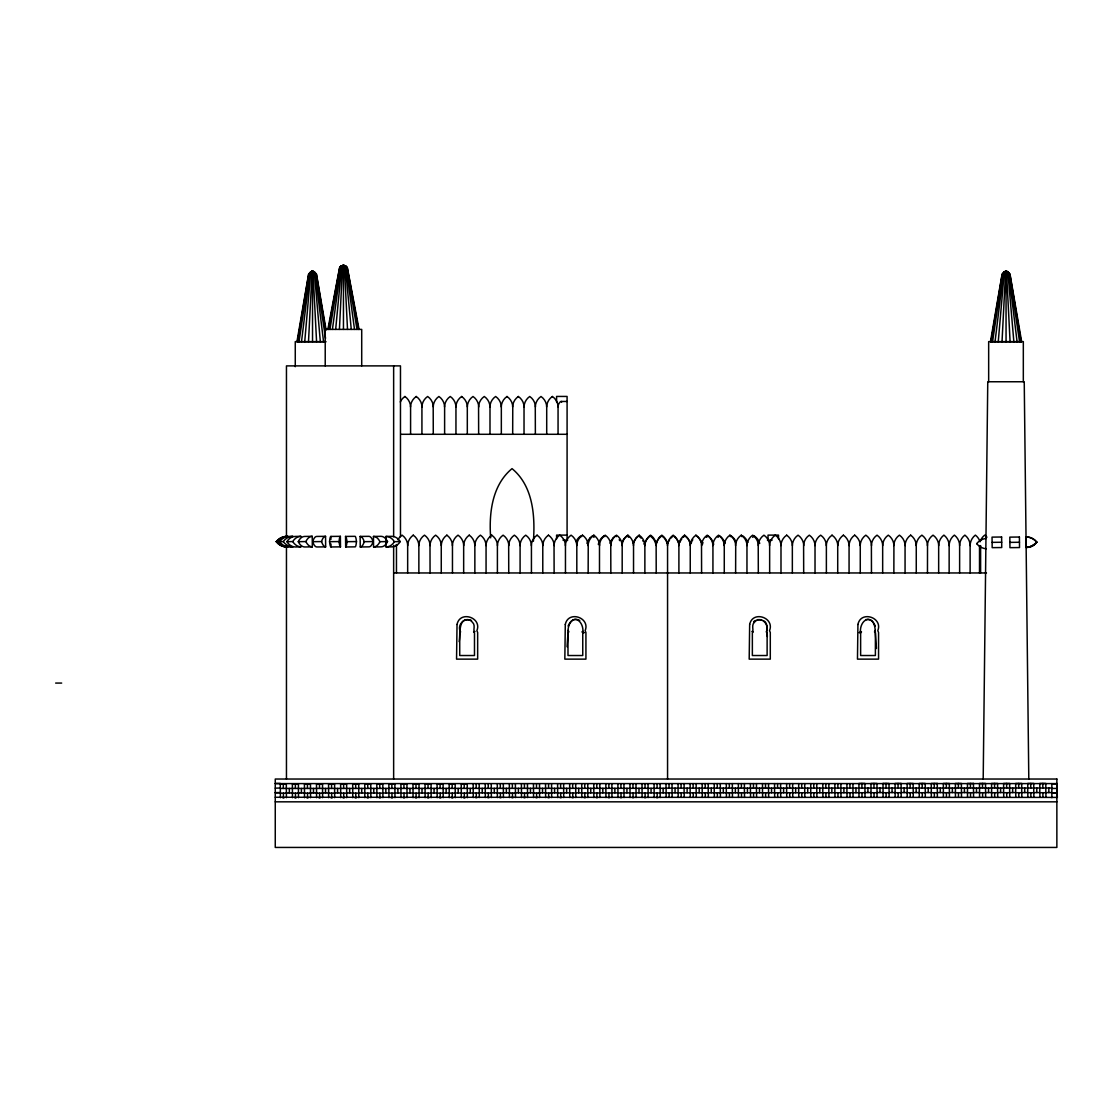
<?xml version="1.0" encoding="UTF-8"?>
<svg xmlns="http://www.w3.org/2000/svg" width="1113" height="1113" viewBox="0 0 1113 1113"><rect width="100%" height="100%" fill="white"/><g stroke="black" fill="none" stroke-linecap="round" stroke-linejoin="round"><path stroke-width="1.5" d="M983.196 779.03L987.76 381.759L1024.238 381.759L1028.802 779.03M308.496 341.747L312.071 271.85A3.715 0.96 90 0 1 312.878 271.85M1002.02 341.747L1005.582 271.85A3.715 0.96 -90 0 1 1006.055 271.516A3.715 3.715 0 0 1 1007.863 271.85L1010.02 274.188L1021.664 341.747L990.445 341.747L1002.09 274.188L1004.246 271.85A3.715 3.589 -90 0 1 1006.055 271.516A3.715 3.589 -90 0 1 1007.808 271.85L1009.881 274.188L1021.122 341.747M339.423 329.406L342.442 267.996A4.035 1.043 -90 0 1 343.458 265.562A4.035 4.035 0 0 1 347.423 267.996L359.068 329.406M459.14 641.631C460.768 633.52 457.387 615.837 471.495 620.442M567.06 646.792L567.992 633.019C567.477 627.217 570.51 615.753 579.762 620.442M304.725 341.747L310.555 274.188L311.626 271.85A3.715 1.864 90 0 1 312.53 271.516A3.715 3.715 0 0 1 314.353 271.85L316.495 274.188L326.095 329.921M998.25 341.747L1004.079 274.188L1005.15 271.85A3.715 1.864 -90 0 1 1006.055 271.516A3.715 3.589 90 0 1 1007.808 271.85M335.667 329.406L341.482 267.996A4.035 2.017 -90 0 1 343.458 265.562A4.035 3.909 -90 0 1 347.284 267.996L358.539 329.406M865.608 619.663C874.595 617.562 875.18 627.941 875.388 633.019L875.388 655.529L860.627 655.529L860.627 633.019C858.916 622.89 868.947 612.233 875.305 626.007M301.498 341.747L309.734 274.188L311.25 271.85A3.715 2.629 -90 0 1 312.53 271.516A3.715 3.589 -90 0 1 314.283 271.85L316.356 274.188L325.636 329.921M995.022 341.747L1003.258 274.188L1004.775 271.85A3.715 2.629 -90 0 1 1006.055 271.516A3.715 3.214 -90 0 1 1007.627 271.85L1009.477 274.188L1019.564 341.747M332.425 329.406L340.661 267.996A4.035 2.852 90 0 1 343.458 265.562A4.035 2.017 90 0 1 344.891 266.522M299.021 341.747L309.108 274.188L310.958 271.85A3.715 3.214 -90 0 1 312.53 271.516A3.715 3.589 90 0 1 314.283 271.85M992.546 341.747L1002.618 274.188L1004.483 271.85A3.715 3.214 -90 0 1 1006.055 271.516A3.715 3.214 90 0 1 1007.627 271.85M329.949 329.406L340.035 267.996A4.035 3.506 -90 0 1 343.458 265.562A4.035 3.506 -90 0 1 346.894 267.996L356.981 329.406M297.463 341.747L308.704 274.188L310.722 271.85A3.715 3.589 -90 0 1 312.53 271.516A3.715 3.214 90 0 1 314.103 271.85L315.967 274.188L325.539 338.366M990.987 341.747L1002.229 274.188L1004.302 271.85A3.715 3.589 90 0 1 1006.055 271.516A3.715 2.629 -90 0 1 1007.335 271.85L1008.851 274.188L1017.087 341.747M328.391 329.406L339.646 267.996A4.035 3.909 90 0 1 343.458 265.562A4.035 3.506 90 0 1 346.894 267.996M327.862 329.406L339.507 267.996A4.035 4.035 0 0 1 343.458 265.562A4.035 2.852 -90 0 1 346.06 267.454M459.725 633.019L459.725 655.529L474.486 655.529L474.486 633.019C472.719 630.055 475.974 625.2 472.26 622.084C466.347 614.905 455.968 624.95 460.629 631.947M567.992 633.019L567.992 655.529L582.753 655.529L582.753 633.019C584.464 622.89 574.433 612.233 568.075 626.007M766.217 631.947C770.335 624.922 760.61 614.905 754.586 622.084C750.872 625.2 754.127 630.055 752.36 633.019L752.36 655.529L767.121 655.529L767.121 633.019C765.674 629.582 768.986 623.377 763.448 620.72M874.484 631.947L875.166 630.403M672.475 536.633L671.668 537.329A12.73 12.73 0 0 0 670.944 538.094M683.243 537.329L684.05 536.633M706.379 537.329L708.049 535.979A14.135 14.135 0 0 1 710.456 538.08A12.73 12.73 0 0 1 713.67 544.452M717.941 537.329L718.748 536.633M752.652 537.329L754.308 535.979A14.135 14.135 0 0 1 756.729 538.08A12.73 12.73 0 0 1 759.706 543.464M753.626 621.736L755.351 620.442M730.323 536.633L731.185 535.979A14.135 14.135 0 0 1 733.592 538.08A12.73 12.73 0 0 1 736.263 542.49M741.884 536.633L742.747 535.979A14.135 14.135 0 0 1 745.154 538.08A12.73 12.73 0 0 1 747.825 542.49M323.563 341.747L315.327 274.188L313.81 271.85A3.715 2.629 90 0 0 312.53 271.516A3.715 3.589 90 0 0 310.777 271.85L308.579 274.188L296.934 341.747L326.053 341.747M473.582 631.947L475.028 631.447M581.862 631.947L583.295 631.447M582.753 633.019L584.408 632.615M757.341 619.663L761.529 619.802M276.274 541.683L277.513 541.572A13.342 13.231 84.9 0 1 287.961 536.327L286.723 536.438A13.342 13.231 84.9 0 0 276.274 541.683A13.342 13.231 84.9 0 0 286.723 546.97L287.961 546.859A13.342 13.231 84.9 0 1 277.513 541.572M279.627 541.683L283.286 541.572A13.342 12.326 88.3 0 1 293.011 536.327L289.338 536.438A13.342 12.326 88.3 0 0 279.627 541.683A13.342 12.326 88.3 0 0 289.38 546.97L293.039 546.859A13.342 12.326 88.3 0 1 283.286 541.572M386.002 536.438L391.832 536.327A13.342 10.587 88.9 0 1 400.221 541.572A13.342 10.587 88.9 0 1 391.915 546.859L386.086 546.97L386.002 536.438A13.342 10.587 88.9 0 1 394.392 541.683L400.221 541.572M286.904 541.683L292.733 541.572A13.342 10.587 88.9 0 1 301.067 536.327L295.237 536.438A13.342 10.587 88.9 0 0 286.904 541.683A13.342 10.587 88.9 0 0 295.293 546.97L301.122 546.859A13.342 10.587 88.9 0 1 292.733 541.572M312.238 536.327L304.642 536.438A13.342 8.125 89.2 0 0 298.27 541.683A13.342 8.125 89.2 0 0 304.725 546.97L312.322 546.859L312.238 536.327A13.342 8.125 89.2 0 0 305.866 541.572L298.27 541.683M373.453 536.438L381.049 536.327A13.342 8.125 89.2 0 1 387.519 541.572A13.342 8.125 89.2 0 1 381.161 546.859L373.565 546.97L373.453 536.438A13.342 8.125 89.2 0 1 379.923 541.683L387.519 541.572M325.553 536.327L316.704 536.438A13.342 5.106 89.3 0 0 312.725 541.683A13.342 5.106 89.3 0 0 316.802 546.97L325.65 546.859L325.553 536.327A13.342 5.106 89.3 0 0 321.574 541.572L312.725 541.683M330.881 536.438L340.369 536.327L340.495 546.859L331.006 546.97A13.342 1.739 89.3 0 1 329.559 541.683A13.342 1.739 89.3 0 1 330.881 536.438L330.909 539.443M345.545 536.438L355.033 536.327A13.342 1.739 89.3 0 1 356.48 541.572A13.342 1.739 89.3 0 1 355.158 546.859L345.67 546.97L345.545 536.438A13.342 1.739 89.3 0 1 346.978 541.683A13.342 1.739 89.3 0 1 345.67 546.97M360.125 536.438L368.973 536.327A13.342 5.106 89.3 0 1 373.064 541.572A13.342 5.106 89.3 0 1 369.099 546.859L360.25 546.97L360.125 536.438A13.342 5.106 89.3 0 1 364.215 541.683L373.064 541.572M329.559 541.683L339.062 541.572A13.342 1.739 89.3 0 1 340.369 536.327M346.978 541.683L356.48 541.572M992.1 542.365L1001.686 542.254M1009.894 542.379L1019.466 542.268M324.843 341.621L295.265 341.621L295.265 366.706M567.087 401.459L560.785 401.459A6.928 6.928 0 0 0 558.058 406.927L558.058 434.293M400.652 434.293L567.087 434.293M567.087 535.116L556.597 535.116L556.597 538.859M562.983 540.125L567.713 540.125M767.4 540.125L772.13 540.125M286.89 546.97A13.342 13.231 90 0 1 276.455 541.697L277.694 541.697M393.696 572.958L986.48 572.958M55.65 683.076L61.674 683.076M275.259 783.455L280.281 783.455L280.406 797.687M883.026 783.455L889.009 783.455L889.134 797.27M901.071 783.455L895.089 783.455L895.158 797.27M937.257 783.455L931.275 783.455L931.344 797.27M973.43 783.455L967.461 783.455L967.531 797.27M1056.71 783.455L1057.35 797.409L275.259 797.27M275.259 783.594L1057.35 783.594M280.337 783.872L286.305 783.872L286.431 797.687M322.492 783.872L316.509 783.872L316.579 797.687M358.664 783.872L352.696 783.872L352.765 797.687M394.851 783.872L388.868 783.872L388.938 797.687M437.117 783.872L443.099 783.872L443.211 797.687M1051.855 783.872L1056.863 783.872M275.259 788.157L280.281 788.018M1051.855 788.018L666.019 788.157L666.019 783.594M280.309 788.435L666.144 788.296L666.117 797.409M1051.855 788.435L1056.863 788.435M275.259 792.581L280.281 792.581M864.912 792.581L870.95 792.581M876.974 792.581L883.012 792.581M889.037 792.581L895.061 792.581M901.099 792.581L907.123 792.581M913.161 792.581L919.185 792.581M925.223 792.581L931.247 792.581M937.271 792.581L943.309 792.581M949.333 792.581L955.371 792.581M961.395 792.581L967.434 792.581M973.458 792.581L979.482 792.581M985.52 792.581L991.544 792.581M1051.855 792.581L1045.817 792.581L1045.817 783.455L1039.82 783.455L1039.792 792.581L1033.754 792.581L1033.754 783.455L1027.758 783.455L1027.73 792.581L1021.706 792.581L1021.706 783.455L1015.696 783.455L1015.668 792.581L1009.644 792.581L1009.644 783.455L1003.634 783.455L1003.606 792.581L997.582 792.581L997.582 783.455L991.572 783.455L991.641 797.27M275.259 792.859L280.281 792.72M479.202 792.859L485.24 792.859M491.264 792.859L497.288 792.859M503.326 792.859L509.351 792.859M515.389 792.859L521.413 792.859M527.451 792.859L533.475 792.859M539.499 792.859L545.537 792.859M551.561 792.859L557.599 792.859M563.623 792.859L569.661 792.859M575.685 792.859L581.723 792.859M587.747 792.859L593.772 792.859M599.81 792.859L605.834 792.859M611.872 792.859L617.896 792.859M623.934 792.859L629.958 792.859M635.982 792.859L642.02 792.859M648.044 792.859L654.082 792.859M660.106 792.859L865.01 792.72M871.048 792.72L877.072 792.72M883.096 792.72L889.134 792.72M895.158 792.72L901.196 792.72M907.22 792.72L913.258 792.72M919.282 792.72L925.306 792.72M931.344 792.72L937.369 792.72M943.407 792.72L949.431 792.72M955.469 792.72L961.493 792.72M967.531 792.72L973.555 792.72M979.579 792.72L985.617 792.72M991.641 792.72L997.679 792.72L997.679 797.27M286.333 792.999L292.371 792.999M298.395 792.999L304.419 792.999M310.457 792.999L316.482 792.999M322.52 792.999L328.544 792.999M334.582 792.999L340.606 792.999M346.63 792.999L352.668 792.999M358.692 792.999L364.73 792.999M370.754 792.999L376.792 792.999M382.816 792.999L388.854 792.999M394.878 792.999L400.903 792.999M406.941 792.999L412.965 792.999M419.003 792.999L425.027 792.999M431.065 792.999L437.089 792.999M443.113 792.999L449.151 792.999M455.175 792.999L461.213 792.999M467.237 792.999L479.3 792.999M485.324 792.999L491.362 792.999M497.386 792.999L503.424 792.999M509.448 792.999L515.486 792.999M521.51 792.999L527.548 792.999M533.572 792.999L539.596 792.999M545.634 792.999L551.658 792.999M557.696 792.999L563.721 792.999M569.759 792.999L575.783 792.999M581.807 792.999L587.845 792.999M593.869 792.999L599.907 792.999M605.931 792.999L611.969 792.999M617.993 792.999L624.017 792.999M630.055 792.999L636.08 792.999M642.118 792.999L648.142 792.999M654.18 792.999L660.204 792.999M1051.855 792.999L1056.863 792.999M280.406 793.138L286.431 793.138M292.455 793.138L298.493 793.138M304.517 793.138L310.555 793.138M316.579 793.138L322.617 793.138M328.641 793.138L334.679 793.138M340.703 793.138L346.727 793.138M352.765 793.138L358.789 793.138M364.827 793.138L370.852 793.138M376.89 793.138L382.914 793.138M388.938 793.138L394.976 793.138M401 793.138L407.038 793.138M413.062 793.138L419.1 793.138M425.124 793.138L431.148 793.138M437.186 793.138L443.211 793.138M449.249 793.138L455.273 793.138M461.311 793.138L467.335 793.138M1051.855 793.138L1056.863 793.138M282.549 797.687L284.288 797.687M294.611 797.687L296.35 797.687M306.673 797.687L308.412 797.687M318.721 797.687L320.461 797.687M330.784 797.687L332.523 797.687M342.846 797.687L344.585 797.687M354.908 797.687L356.647 797.687M366.97 797.687L368.709 797.687M379.032 797.687L380.771 797.687M391.094 797.687L392.833 797.687M403.156 797.687L404.882 797.687M415.205 797.687L416.944 797.687M427.267 797.687L429.006 797.687M439.329 797.687L441.068 797.687M451.391 797.687L453.13 797.687M463.453 797.687L465.192 797.687M475.418 797.548L477.157 797.548M487.48 797.548L489.219 797.548M499.542 797.548L501.281 797.548M511.59 797.548L513.33 797.548M523.653 797.548L525.392 797.548M535.715 797.548L537.454 797.548M547.777 797.548L549.516 797.548M559.839 797.548L561.578 797.548M571.901 797.548L573.64 797.548M583.963 797.548L585.702 797.548M596.025 797.548L597.751 797.548M608.074 797.548L609.813 797.548M620.136 797.548L621.875 797.548M632.198 797.548L633.937 797.548M644.26 797.548L645.999 797.548M656.322 797.548L658.061 797.548M275.259 801.833L1056.863 801.833M858.986 632.615L860.627 633.019M860.085 631.447L861.532 631.947M751.818 631.447L753.264 631.947M616.365 536.633L615.503 535.979A14.135 14.135 0 0 0 613.096 538.08M604.804 536.633L603.942 535.979A14.135 14.135 0 0 0 601.521 538.08A12.73 12.73 0 0 0 598.321 544.452M581.668 536.633L580.805 535.979A14.135 14.135 0 0 0 578.384 538.08A12.73 12.73 0 0 0 576.103 541.544M662.638 536.633L663.445 537.329M639.502 536.633L640.309 537.329A12.73 12.73 0 0 1 641.032 538.094M627.941 536.633L628.734 537.329M594.036 537.329L592.366 535.979A14.135 14.135 0 0 0 589.96 538.08M313.003 271.85L316.579 341.747M568.228 630.403L568.896 631.947M354.504 329.406L346.268 267.996A4.035 2.852 90 0 0 343.458 265.562A4.035 3.506 90 0 0 340.286 267.454M351.263 329.406L345.447 267.996A4.035 2.017 -90 0 0 343.458 265.562A4.035 3.909 -90 0 0 339.646 267.996M1013.86 341.747L1008.03 274.188L1006.959 271.85A3.715 1.864 -90 0 0 1006.055 271.516A3.715 3.715 0 0 0 1004.246 271.85M320.335 341.747L314.52 274.188L313.435 271.85A3.715 1.864 90 0 0 312.53 271.516A3.715 3.715 0 0 0 310.722 271.85M875.388 633.019L876.446 648.517M767.121 633.019L767.358 636.455M347.506 329.406L344.487 267.996A4.035 1.043 -90 0 0 343.458 265.562A4.035 2.017 90 0 0 342.025 266.522M1010.089 341.747L1006.528 271.85A3.715 0.96 -90 0 0 1006.055 271.516L1006.055 341.747M330.964 543.965L331.006 546.97M1026.269 547.457L1026.269 547.346A13.342 13.342 0 0 0 1036.662 541.975L1036.662 542.198A13.342 13.342 0 0 1 1026.13 547.471L1026.242 536.925A13.342 13.342 0 0 1 1036.787 542.073A13.342 13.342 0 0 1 1026.269 547.346L1026.13 547.471A13.342 13.342 0 0 0 1036.787 542.184M1051.855 783.594L1051.855 797.687M1048.836 788.018L1048.836 792.581M1045.914 797.27L1045.914 792.72L1039.89 792.72L1039.89 797.27M1042.895 792.72L1042.895 797.27M1042.811 783.455L1042.811 788.018M1036.773 788.018L1036.773 792.581M1033.852 797.27L1033.852 792.72L1027.828 792.72L1027.828 797.27M1030.847 792.72L1030.847 797.27M1030.749 783.455L1030.749 788.018M1026.116 536.716L1026.116 536.939A13.342 13.342 0 0 1 1036.662 542.198M1024.711 788.018L1024.711 792.581M1023.32 381.759L1023.32 341.621L988.664 341.621L988.664 381.759M1021.79 797.27L1021.79 792.72L1015.766 792.72L1015.766 797.27M1018.785 792.72L1018.785 797.27M1018.687 783.455L1018.687 788.018M1012.649 788.018L1012.649 792.581M1009.741 797.27L1009.741 792.72L1003.703 792.72L1003.703 797.27M1006.722 792.72L1006.722 797.27M1006.625 783.455L1006.625 788.018M1000.601 788.018L1000.601 792.581M994.66 792.72L994.66 797.27M994.563 783.455L994.563 788.018M988.539 788.018L988.539 792.581M985.617 797.27L985.52 783.455L979.51 783.455L979.579 797.27M982.501 783.455L982.501 788.018M982.598 792.72L982.598 797.27M980.609 545.607L980.609 572.958M979.51 545.607L979.51 572.958M976.477 788.018L976.477 792.581M973.458 783.455L973.555 797.27M970.439 783.455L970.439 788.018M970.536 792.72L970.536 797.27M979.969 541.614A13.286 13.286 0 0 0 975.364 535.116A13.286 13.286 0 0 0 970.119 545.607L970.119 572.958M964.415 788.018L964.415 792.581M961.493 797.27L961.395 783.455L955.399 783.455L955.469 797.27M949.139 572.958L949.139 545.607A13.286 13.286 0 0 1 954.384 535.116A13.286 13.286 0 0 1 959.629 545.607L959.629 572.958M958.376 783.455L958.376 788.018M958.474 792.72L958.474 797.27M952.352 788.018L952.352 792.581M949.431 797.27L949.333 783.455L943.337 783.455L943.407 797.27M946.328 783.455L946.328 788.018M946.426 792.72L946.426 797.27M940.29 788.018L940.29 792.581M938.662 572.958L938.662 545.607A13.286 13.286 0 0 1 943.907 535.116A13.286 13.286 0 0 1 949.139 545.607M937.271 783.455L937.369 797.27M934.266 783.455L934.266 788.018M934.364 792.72L934.364 797.27M928.228 788.018L928.228 792.581M916.194 545.593A13.064 13.064 0 0 1 921.884 535.158A13.064 13.064 0 0 1 927.519 545.593L927.463 572.958M925.306 797.27L925.223 783.455L919.213 783.455L919.282 797.27M922.204 783.455L922.204 788.018M922.301 792.72L922.301 797.27M916.263 572.958L916.263 545.607A13.064 13.064 0 0 0 910.629 535.158M916.166 788.018L916.166 792.581M913.258 797.27L913.161 783.455L907.151 783.455L907.22 797.27M910.142 783.455L910.142 788.018M910.239 792.72L910.239 797.27M905.064 572.958L905.064 545.607A13.064 13.064 0 0 1 910.684 535.158M904.118 788.018L904.118 792.581M901.099 783.455L901.196 797.27M898.08 783.455L898.08 788.018M898.177 792.72L898.177 797.27M882.665 572.958L882.665 545.607A13.064 13.064 0 0 1 888.285 535.158A13.064 13.064 0 0 1 893.92 545.593L893.864 572.958M892.056 788.018L892.056 792.581M886.018 783.455L886.018 788.018M886.115 792.72L886.115 797.27M883.012 783.455L883.096 797.27M879.993 788.018L879.993 792.581M877.072 797.27L876.974 783.455L870.978 783.455L871.048 797.27M873.955 783.455L873.955 788.018M874.053 792.72L874.053 797.27M882.72 545.593A13.064 13.064 0 0 0 877.03 535.158A13.064 13.064 0 0 0 871.396 545.593L871.465 572.958M867.931 788.018L867.931 792.581M865.01 797.27L864.912 783.455L858.916 783.455L858.986 797.27M861.907 783.455L861.907 788.018M861.991 792.72L861.991 797.27M860.266 572.958L860.266 545.607A13.064 13.064 0 0 0 854.631 535.158M855.967 788.157L855.967 792.72M853.045 792.859L853.045 797.409M852.948 783.594L852.948 792.72M850.026 792.859L850.026 797.409M849.942 783.594L849.942 788.157M849.066 572.958L849.066 545.607A13.064 13.064 0 0 1 854.687 535.158M847.021 792.859L847.021 797.409M846.923 783.594L846.923 792.72M843.904 788.157L843.904 792.72M840.983 792.859L840.983 797.409M840.885 783.594L840.885 792.72M837.978 792.859L837.978 797.409M837.713 572.958L837.713 545.607A13.036 13.036 0 0 1 843.431 535.172M837.88 783.594L837.88 788.157M834.959 792.859L834.959 797.409M834.861 783.594L834.861 792.72M831.842 788.157L831.842 792.72M828.921 792.859L828.921 797.409M828.837 783.594L828.837 792.72M826.375 572.958L826.375 545.607A13.036 13.036 0 0 0 820.671 535.172A13.036 13.036 0 0 0 814.953 545.593M825.916 792.859L825.916 797.409M825.818 783.594L825.818 788.157M822.897 792.859L822.897 797.409M822.799 783.594L822.799 792.72M819.78 788.157L819.78 792.72M816.872 792.859L816.872 797.409M816.775 783.594L816.775 792.72M815.022 572.958L815.022 545.607A13.036 13.036 0 0 0 809.318 535.172A13.036 13.036 0 0 0 803.6 545.593L803.683 572.958M813.853 792.859L813.853 797.409M813.756 783.594L813.756 788.157M810.834 792.859L810.834 797.409M810.737 783.594L810.737 792.72M807.732 788.157L807.732 792.72M804.81 792.859L804.81 797.409M804.713 783.594L804.713 792.72M801.791 792.859L801.791 797.409M801.694 783.594L801.694 788.157M798.772 792.859L798.772 797.409M798.675 783.594L798.675 792.72M795.67 788.157L795.67 792.72M792.748 792.859L792.748 797.409M792.651 783.594L792.651 792.72M792.345 572.958L792.345 545.607A13.036 13.036 0 0 1 798.049 535.172A13.036 13.036 0 0 1 803.767 545.593M789.729 792.859L789.729 797.409M789.632 783.594L789.632 788.157M786.71 792.859L786.71 797.409M786.627 783.594L786.627 792.72M783.608 788.157L783.608 792.72M780.992 572.958L780.992 545.607A13.036 13.036 0 0 0 775.288 535.172M780.686 792.859L780.686 797.409M780.589 783.594L780.589 792.72M778.516 538.859L778.516 535.116L768.026 535.116L768.026 540.668M777.667 792.859L777.667 797.409M777.57 783.594L777.57 788.157M774.662 792.859L774.662 797.409M774.565 783.594L774.565 792.72M771.546 788.157L771.546 792.72M769.653 572.958L769.653 545.607A13.036 13.036 0 0 0 763.949 535.172A13.036 13.036 0 0 0 758.231 545.593L758.315 572.958M768.624 792.859L768.624 797.409M768.527 783.594L768.527 792.72M765.605 792.859L765.605 797.409M765.507 783.594L765.507 788.157M762.6 792.859L762.6 797.409M762.502 783.594L762.502 792.72M759.483 788.157L759.483 792.72M756.562 792.859L756.562 797.409M756.464 783.594L756.464 792.72M753.557 792.859L753.557 797.409M753.459 783.594L753.459 788.157M750.538 792.859L750.538 797.409M750.44 783.594L750.44 792.72M747.421 788.157L747.421 792.72M746.962 572.958L746.962 545.607A13.036 13.036 0 0 1 752.68 535.172A13.036 13.036 0 0 1 758.384 545.593M744.5 792.859L744.5 797.409M744.402 783.594L744.402 792.72M741.495 792.859L741.495 797.409M741.397 783.594L741.397 788.157M738.476 792.859L738.476 797.409M738.378 783.594L738.378 792.72M729.919 535.172A13.036 13.036 0 0 1 735.707 545.593L735.623 572.958M735.359 788.157L735.359 792.72M732.437 792.859L732.437 797.409M732.354 783.594L732.354 792.72M729.432 792.859L729.432 797.409M729.335 783.594L729.335 788.157M726.413 792.859L726.413 797.409M726.316 783.594L726.316 792.72M724.271 572.958L724.271 545.607A13.036 13.036 0 0 0 718.567 535.172A13.036 13.036 0 0 0 712.849 545.593M723.297 788.157L723.297 792.72M720.389 792.859L720.389 797.409M720.292 783.594L720.292 792.72M717.37 792.859L717.37 797.409M717.273 783.594L717.273 788.157M714.351 792.859L714.351 797.409M714.254 783.594L714.254 792.72M712.932 572.958L712.932 545.607A13.036 13.036 0 0 0 707.228 535.172A13.036 13.036 0 0 0 701.51 545.593L701.593 572.958M711.249 788.157L711.249 792.72M708.327 792.859L708.327 797.409M708.23 783.594L708.23 792.72M705.308 792.859L705.308 797.409M705.211 783.594L705.211 788.157M702.289 792.859L702.289 797.409M702.192 783.594L702.192 792.72M699.187 788.157L699.187 792.72M696.265 792.859L696.265 797.409M696.168 783.594L696.168 792.72M693.246 792.859L693.246 797.409M693.149 783.594L693.149 788.157M690.241 572.958L690.241 545.607A13.036 13.036 0 0 1 695.959 535.172M690.227 792.859L690.227 797.409M690.143 783.594L690.143 792.72M687.124 788.157L687.124 792.72M684.203 792.859L684.203 797.409M684.105 783.594L684.105 792.72M681.184 792.859L681.184 797.409M681.086 783.594L681.086 788.157M678.902 572.958L678.902 545.607A13.036 13.036 0 0 0 673.198 535.172A13.036 13.036 0 0 0 667.48 545.593M678.179 792.859L678.179 797.409M678.081 783.594L678.081 792.72M675.062 788.157L675.062 792.72M672.141 792.859L672.141 797.409M672.043 783.594L672.043 792.72M669.122 792.859L669.122 797.409M669.038 783.594L669.038 788.157M667.563 779.03L667.563 545.607A13.036 13.036 0 0 0 661.845 535.172A13.036 13.036 0 0 0 656.141 545.593L656.211 572.958M663.125 788.296L663.125 792.859M660.106 783.733L660.204 797.548M657.087 783.733L657.087 788.296M657.185 792.999L657.185 797.548M654.082 783.733L654.18 797.548M651.063 788.296L651.063 792.859M648.044 783.733L648.142 797.548M645.039 783.733L645.039 788.296M645.123 792.999L645.123 797.548M644.872 572.958L644.872 545.607A13.036 13.036 0 0 1 650.576 535.172A13.036 13.036 0 0 1 656.294 545.593M642.02 783.733L642.118 797.548M639.001 788.296L639.001 792.859M635.982 783.733L636.08 797.548M633.534 572.958L633.534 545.607A13.036 13.036 0 0 0 627.815 535.172M632.977 783.733L632.977 788.296M633.074 792.999L633.074 797.548M629.958 783.733L630.055 797.548M626.939 788.296L626.939 792.859M623.934 783.733L624.017 797.548M622.181 572.958L622.181 545.607A13.036 13.036 0 0 0 616.477 535.172A13.036 13.036 0 0 0 610.759 545.593L610.842 572.958M620.915 783.733L620.915 788.296M621.012 792.999L621.012 797.548M617.896 783.733L617.993 797.548M614.877 788.296L614.877 792.859M611.872 783.733L611.969 797.548M608.853 783.733L608.853 788.296M608.95 792.999L608.95 797.548M605.834 783.733L605.931 797.548M602.829 788.296L602.829 792.859M599.81 783.733L599.907 797.548M599.49 572.958L599.49 545.607A13.036 13.036 0 0 1 605.208 535.172A13.036 13.036 0 0 1 610.912 545.593M596.791 783.733L596.791 788.296M596.888 792.999L596.888 797.548M593.772 783.733L593.869 797.548M590.766 788.296L590.766 792.859M582.447 535.172A13.036 13.036 0 0 1 588.234 545.593L588.151 572.958M587.747 783.733L587.845 797.548M584.728 783.733L584.728 788.296M584.826 792.999L584.826 797.548M581.723 783.733L581.807 797.548M578.704 788.296L578.704 792.859M576.812 572.958L576.812 545.607A13.036 13.036 0 0 0 571.094 535.172A13.036 13.036 0 0 0 565.39 545.593M575.685 783.733L575.783 797.548M572.666 783.733L572.666 788.296M572.764 792.999L572.764 797.548M569.661 783.733L569.759 797.548M567.087 540.668L567.087 396.437L556.597 396.437L556.597 402.002M566.642 788.296L566.642 792.859M565.46 572.958L565.46 545.607A13.036 13.036 0 0 0 559.756 535.172A13.036 13.036 0 0 0 554.037 545.593L554.121 572.958M563.623 783.733L563.721 797.548M561.62 401.459L561.62 402.155M560.604 783.733L560.604 788.296M560.702 792.999L560.702 797.548M557.599 783.733L557.696 797.548M554.58 788.296L554.58 792.859M551.561 783.733L551.658 797.548M548.556 783.733L548.556 788.296M548.653 792.999L548.653 797.548M546.706 434.293L546.706 406.927A13.036 13.036 0 0 0 541.001 396.492A13.036 13.036 0 0 0 535.283 406.927L535.367 434.293M545.537 783.733L545.634 797.548M542.782 572.958L542.782 545.607A13.036 13.036 0 0 1 548.486 535.172M542.518 788.296L542.518 792.859M539.499 783.733L539.596 797.548M536.494 783.733L536.494 788.296M536.591 792.999L536.591 797.548M533.475 783.733L533.572 797.548M533.405 541.266C535.2 515.987 533.155 486.019 512.036 468.629C491.932 485.226 488.857 513.524 490.666 537.843M531.43 572.958L531.43 545.607A13.036 13.036 0 0 0 525.726 535.172A13.036 13.036 0 0 0 520.008 545.593M530.456 788.296L530.456 792.859M527.451 783.733L527.548 797.548M524.432 783.733L524.432 788.296M524.529 792.999L524.529 797.548M524.028 434.293L524.028 406.927A13.036 13.036 0 0 1 529.732 396.492A13.036 13.036 0 0 1 535.45 406.927M521.413 783.733L521.51 797.548M520.091 572.958L520.091 545.607A13.036 13.036 0 0 0 514.373 535.172A13.036 13.036 0 0 0 508.669 545.593L508.738 572.958M518.394 788.296L518.394 792.859M515.389 783.733L515.486 797.548M506.971 396.492A13.036 13.036 0 0 1 512.759 406.927L512.676 434.293M512.37 783.733L512.37 788.296M512.467 792.999L512.467 797.548M509.351 783.733L509.448 797.548M506.345 788.296L506.345 792.859M503.326 783.733L503.424 797.548M501.337 434.293L501.337 406.927A13.036 13.036 0 0 0 495.633 396.492A13.036 13.036 0 0 0 489.915 406.927M500.307 783.733L500.307 788.296M500.405 792.999L500.405 797.548M497.4 572.958L497.4 545.607A13.036 13.036 0 0 1 503.104 535.172A13.036 13.036 0 0 1 508.822 545.593M497.288 783.733L497.386 797.548M494.283 788.296L494.283 792.859M491.264 783.733L491.362 797.548M489.998 434.293L489.998 406.927A13.036 13.036 0 0 0 484.28 396.492A13.036 13.036 0 0 0 478.562 406.927L478.646 434.293M488.245 783.733L488.245 788.296M488.343 792.999L488.343 797.548M486.061 572.958L486.061 545.607A13.064 13.064 0 0 0 480.426 535.158A13.064 13.064 0 0 0 474.792 545.593M485.24 783.733L485.324 797.548M482.221 788.296L482.221 792.859M479.202 783.733L479.3 797.548M476.183 783.733L476.183 788.296M476.281 792.999L476.281 797.548M474.861 572.958L474.861 545.607A13.064 13.064 0 0 0 469.227 535.158M473.178 783.733L473.275 797.548M470.256 788.435L470.256 792.999M467.307 434.293L467.307 406.927A13.036 13.036 0 0 1 473.011 396.492A13.036 13.036 0 0 1 478.729 406.927M467.335 797.687L467.237 783.872L461.241 783.872L461.311 797.687M464.218 783.872L464.218 788.435M464.316 793.138L464.316 797.687M463.662 572.958L463.662 545.607A13.064 13.064 0 0 1 469.283 535.158M458.194 788.435L458.194 792.999M455.954 434.293L455.954 406.927A13.036 13.036 0 0 0 450.25 396.492A13.036 13.036 0 0 0 444.532 406.927M455.273 797.687L455.175 783.872L449.179 783.872L449.249 797.687M452.462 572.958L452.462 545.607A13.064 13.064 0 0 0 446.828 535.158M452.17 783.872L452.17 788.435M452.254 793.138L452.254 797.687M446.132 788.435L446.132 792.999M444.616 434.293L444.616 406.927A13.036 13.036 0 0 0 438.912 396.492A13.036 13.036 0 0 0 433.194 406.927L433.277 434.293M441.263 572.958L441.263 545.607A13.064 13.064 0 0 1 446.883 535.158M440.108 783.872L440.108 788.435M440.205 793.138L440.205 797.687M437.089 783.872L437.186 797.687M434.07 788.435L434.07 792.999M431.148 797.687L431.065 783.872L425.055 783.872L425.124 797.687M441.318 545.593A13.064 13.064 0 0 0 435.628 535.158A13.064 13.064 0 0 0 429.994 545.593L430.063 572.958M428.046 783.872L428.046 788.435M428.143 793.138L428.143 797.687M421.924 434.293L421.924 406.927A13.036 13.036 0 0 1 427.642 396.492A13.036 13.036 0 0 1 433.347 406.927M422.008 788.435L422.008 792.999M419.1 797.687L419.003 783.872L412.993 783.872L413.062 797.687M418.864 572.958L418.864 545.607A13.064 13.064 0 0 0 413.229 535.158M415.984 783.872L415.984 788.435M416.081 793.138L416.081 797.687M410.586 434.293L410.586 406.927A13.036 13.036 0 0 0 404.882 396.492M409.96 788.435L409.96 792.999M407.664 572.958L407.664 545.607A13.064 13.064 0 0 1 413.285 535.158M407.038 797.687L406.941 783.872L400.93 783.872L401 797.687M403.922 783.872L403.922 788.435M404.019 793.138L404.019 797.687M400.471 536.716L400.471 365.885L286.458 365.885L286.458 537.746M397.898 788.435L397.898 792.999M396.465 572.958L396.465 545.607A13.286 13.286 0 0 0 396.409 544.591M394.878 783.872L394.976 797.687M393.64 365.885L393.64 536.716M393.64 545.356L393.64 779.03M391.859 783.872L391.859 788.435M391.957 793.138L391.957 797.687M385.835 788.435L385.835 792.999M382.914 797.687L382.816 783.872L376.82 783.872L376.89 797.687M379.797 783.872L379.797 788.435M379.895 793.138L379.895 797.687M373.773 788.435L373.773 792.999M370.852 797.687L370.754 783.872L364.758 783.872L364.827 797.687M367.749 783.872L367.749 788.435M367.833 793.138L367.833 797.687M361.711 365.885L361.711 329.406L325.219 329.406L325.219 365.885M361.711 788.435L361.711 792.999M358.692 783.872L358.789 797.687M355.687 783.872L355.687 788.435M355.784 793.138L355.784 797.687M349.649 788.435L349.649 792.999M346.727 797.687L346.63 783.872L340.634 783.872L340.703 797.687M343.625 783.872L343.625 788.435M343.722 793.138L343.722 797.687M343.458 265.576L343.458 329.406M337.587 788.435L337.587 792.999M334.679 797.687L334.582 783.872L328.572 783.872L328.641 797.687M331.563 783.872L331.563 788.435M331.66 793.138L331.66 797.687M325.525 788.435L325.525 792.999M322.52 783.872L322.617 797.687M319.501 783.872L319.501 788.435M319.598 793.138L319.598 797.687M313.476 788.435L313.476 792.999M310.958 271.85A3.715 3.214 90 0 1 312.53 271.516L312.53 341.747M310.555 797.687L310.457 783.872L304.447 783.872L304.517 797.687M307.438 783.872L307.438 788.435M307.536 793.138L307.536 797.687M301.414 788.435L301.414 792.999M298.493 797.687L298.395 783.872L292.385 783.872L292.455 797.687M295.376 783.872L295.376 788.435M295.474 793.138L295.474 797.687M289.352 788.435L289.352 792.999M286.458 546.427L286.458 779.03M283.314 783.872L283.314 788.435M283.412 793.138L283.412 797.687M394.392 541.683A13.342 10.587 88.9 0 1 386.086 546.97M379.923 541.683A13.342 8.125 89.2 0 1 373.565 546.97M364.215 541.683A13.342 5.106 89.3 0 1 360.25 546.97M340.495 546.859A13.342 1.739 89.3 0 1 339.062 541.572M325.65 546.859A13.342 5.106 89.3 0 1 321.574 541.572M312.322 546.859A13.342 8.125 89.2 0 1 305.866 541.572M286.138 546.803A13.342 13.231 -90 0 1 283.231 545.982M282.312 545.565A13.342 13.231 -90 0 1 281.436 545.078M279.043 543.227A13.342 13.231 -90 0 1 278.333 542.49M279.794 539.513A13.342 13.231 90 0 1 283.231 537.426M284.177 537.078A13.342 13.231 90 0 1 286.138 536.605M276.455 541.697A13.342 13.231 90 0 1 286.89 536.438M287.043 546.608A13.342 12.326 90 0 1 285.248 545.982M286.138 537.078A13.342 12.326 90 0 1 287.043 536.8M719.61 535.979A14.135 14.135 0 0 1 722.017 538.08A12.73 12.73 0 0 1 725.008 543.464M684.912 535.979A14.135 14.135 0 0 1 687.319 538.08A12.73 12.73 0 0 1 687.987 538.887M688.599 539.735A12.73 12.73 0 0 1 690.297 543.464M679.82 542.49A12.73 12.73 0 0 1 681.824 538.887M674.2 536.633A14.135 14.135 0 0 1 675.758 538.08M676.426 538.887A12.73 12.73 0 0 1 678.429 542.49M667.953 543.464A12.73 12.73 0 0 1 668.259 542.49M668.649 541.544A12.73 12.73 0 0 1 669.65 539.735M702.428 544.452A12.73 12.73 0 0 1 702.957 542.49M696.474 535.979A14.135 14.135 0 0 1 698.894 538.08A12.73 12.73 0 0 1 702.094 544.452M691.09 543.464A12.73 12.73 0 0 1 691.771 541.544M692.244 540.626A12.73 12.73 0 0 1 692.787 539.735M980.15 541.614A13.286 13.286 0 0 1 984.755 535.116A13.286 13.286 0 0 1 986.939 537.203M959.629 545.607A13.286 13.286 0 0 1 964.874 535.116A13.286 13.286 0 0 1 970.119 545.607M938.718 545.593A13.064 13.064 0 0 0 933.028 535.158A13.064 13.064 0 0 0 927.393 545.593M905.119 545.593A13.064 13.064 0 0 0 899.429 535.158A13.064 13.064 0 0 0 893.795 545.593M871.521 545.593A13.064 13.064 0 0 0 865.831 535.158A13.064 13.064 0 0 0 860.196 545.593M843.348 535.172A13.036 13.036 0 0 1 849.136 545.593M695.875 535.172A13.036 13.036 0 0 1 701.663 545.593M684.537 535.172A13.036 13.036 0 0 1 690.324 545.593M678.819 545.593A13.036 13.036 0 0 1 684.606 535.172M735.54 545.593A13.036 13.036 0 0 1 741.328 535.172M741.258 535.172A13.036 13.036 0 0 1 747.046 545.593M724.201 545.593A13.036 13.036 0 0 1 729.989 535.172M780.923 545.593A13.036 13.036 0 0 1 786.71 535.172M786.627 535.172A13.036 13.036 0 0 1 792.414 545.593M769.57 545.593A13.036 13.036 0 0 1 775.358 535.172M826.291 545.593A13.036 13.036 0 0 1 832.079 535.172M832.009 535.172A13.036 13.036 0 0 1 837.797 545.593M610.119 543.464A12.73 12.73 0 0 1 613.11 538.094M619.204 539.735A12.73 12.73 0 0 1 619.746 540.626M586.982 543.464A12.73 12.73 0 0 1 589.973 538.094M644.58 544.452A12.73 12.73 0 0 1 647.808 538.094A14.135 14.135 0 0 1 650.215 535.979L651.87 537.329A12.73 12.73 0 0 1 653.289 538.887M653.901 539.735A12.73 12.73 0 0 1 655.835 544.452M659.369 538.08A14.135 14.135 0 0 1 661.776 535.979M656.155 544.452A12.73 12.73 0 0 1 658.075 539.735M658.701 538.887A12.73 12.73 0 0 1 659.383 538.094M664.169 538.094A12.73 12.73 0 0 1 667.174 543.464M627.078 535.979A14.135 14.135 0 0 0 624.657 538.08A12.73 12.73 0 0 0 621.986 542.49M636.233 538.08A14.135 14.135 0 0 1 638.639 535.979M633.241 543.464A12.73 12.73 0 0 1 636.246 538.094M642.869 540.626A12.73 12.73 0 0 1 643.342 541.544M644.037 543.464A12.73 12.73 0 0 1 644.26 544.452M396.395 545.593A13.064 13.064 0 0 1 396.465 544.577M397.953 539.749A13.064 13.064 0 0 1 402.085 535.158A13.064 13.064 0 0 1 407.72 545.593M418.794 545.593A13.064 13.064 0 0 1 424.484 535.158A13.064 13.064 0 0 1 430.119 545.593M463.718 545.593A13.064 13.064 0 0 0 458.027 535.158A13.064 13.064 0 0 0 452.393 545.593M485.978 545.593A13.036 13.036 0 0 1 491.765 535.172M639.168 535.172A13.036 13.036 0 0 1 644.956 545.593M633.45 545.593A13.036 13.036 0 0 1 639.238 535.172M622.097 545.593A13.036 13.036 0 0 1 627.885 535.172M593.786 535.172A13.036 13.036 0 0 1 599.573 545.593M588.067 545.593A13.036 13.036 0 0 1 593.855 535.172M576.729 545.593A13.036 13.036 0 0 1 582.516 535.172M548.417 535.172A13.036 13.036 0 0 1 554.204 545.593M537.064 535.172A13.036 13.036 0 0 1 542.852 545.593M531.346 545.593A13.036 13.036 0 0 1 537.134 535.172M491.696 535.172A13.036 13.036 0 0 1 497.483 545.593M986.215 548.792A13.342 13.342 0 0 1 976.685 543.589L976.685 543.701A13.342 13.342 0 0 1 986.201 538.469M1006.055 271.516A3.715 2.629 90 0 1 1007.335 271.85M552.354 396.492A13.036 13.036 0 0 1 558.128 406.927M518.31 396.492A13.036 13.036 0 0 1 524.098 406.927M512.606 406.927A13.036 13.036 0 0 1 518.394 396.492M546.636 406.927A13.036 13.036 0 0 1 552.424 396.492M461.603 396.492A13.036 13.036 0 0 1 467.377 406.927M501.253 406.927A13.036 13.036 0 0 1 507.041 396.492M416.22 396.492A13.036 13.036 0 0 1 422.008 406.927M455.885 406.927A13.036 13.036 0 0 1 461.672 396.492M410.502 406.927A13.036 13.036 0 0 1 416.29 396.492M400.304 401.988A13.036 13.036 0 0 1 404.951 396.492M311.25 271.85A3.715 2.629 90 0 1 312.53 271.516M457.026 624.476L456.553 659.133L477.658 659.133L477.658 632.504L476.893 630.654C482.249 617.548 459.947 610.105 457.026 624.476M565.293 624.476L564.834 659.133L585.925 659.133L585.925 632.504L585.16 630.654C590.516 617.548 568.228 610.105 565.293 624.476M749.661 624.476L749.188 659.133L770.293 659.133L770.293 632.504L769.528 630.654C774.885 617.548 752.583 610.105 749.661 624.476M857.928 624.476L857.469 659.133L878.56 659.133L878.56 632.504L877.795 630.654C883.152 617.548 860.864 610.105 857.928 624.476M1001.617 537.009L992.045 537.12L992.17 547.652L1001.742 547.54L1001.617 537.009M1019.411 537.023L1009.825 537.134L1009.95 547.666L1019.522 547.554L1019.411 537.023M1056.863 779.03L275.259 779.03L275.259 847.438L1056.863 847.438L1056.863 779.03"/></g></svg>
